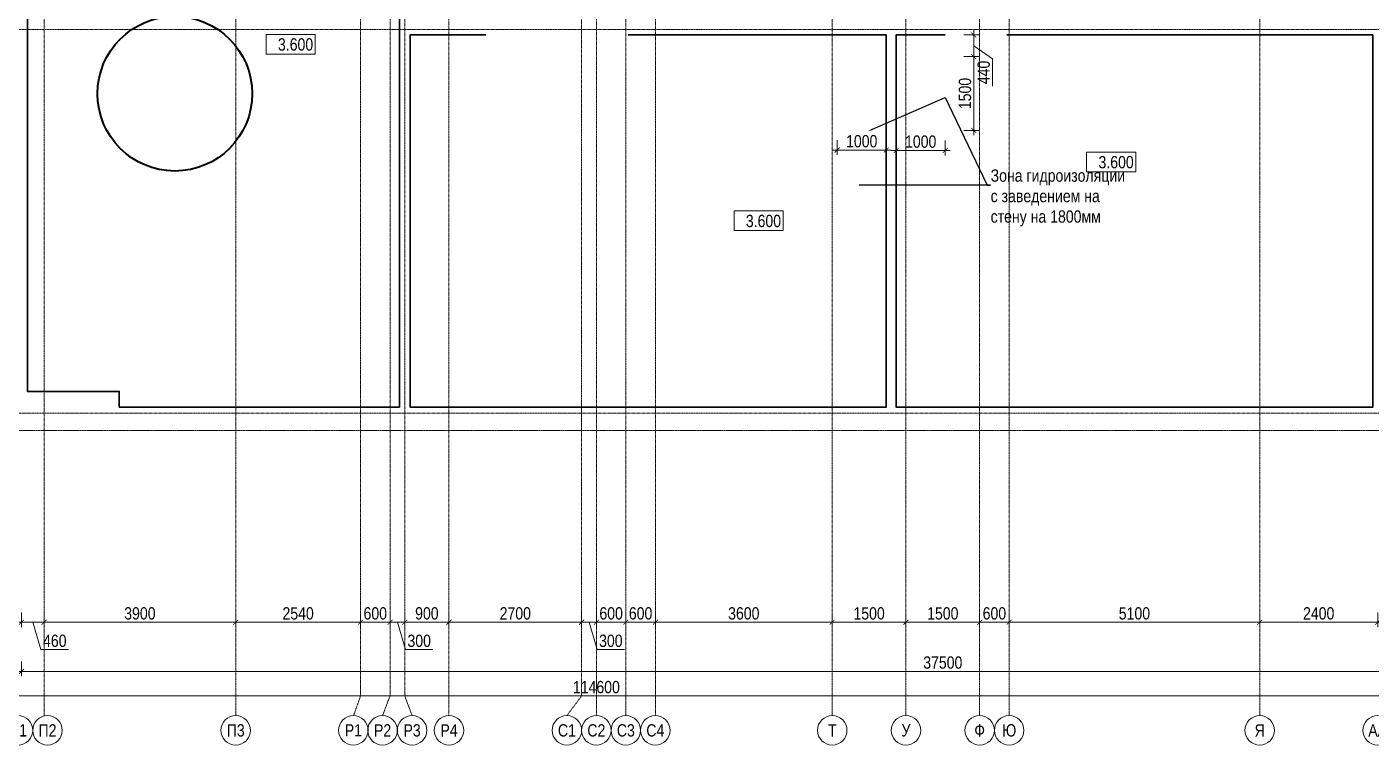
# Model space of a CAD drawing. Header units: millimetres. Extents: x -328335 to 1213373, y -208171 to 164144.
# Drawn here: x 45710 to 73067, y -6755 to 7855 of the extents above; entities that cross this region are included whole.
import ezdxf
from ezdxf import colors
from ezdxf.entities.mleader import LeaderData, LeaderLine
from ezdxf.enums import TextEntityAlignment as Align
from ezdxf.math import Vec2, Vec3

# ---------------------------------------------------------------- set-up
doc = ezdxf.new("R2010")
doc.units = ezdxf.units.MM
doc.header["$LTSCALE"] = 0.5
doc.linetypes.add('CENTER', pattern=[50.8, 31.75, -6.35, 6.35, -6.35])
doc.linetypes.add('DASHED', pattern=[19.05, 12.7, -6.35])
doc.layers.get('Defpoints').update_dxf_attribs({"color": 140})
for name, color, linetype, lineweight in [('АИ_Плинтус', 3, 'Continuous', 9), ('АИ_Полы', 1, 'Continuous', 9), ('АИ_Полы_размеры', 7, 'Continuous', 5), ('АР6_потолок_отм', 5, 'Continuous', 5), ('ПБ_огнестойкость', 10, 'Continuous', 0), ('РД_Оси_размер', 8, 'Continuous', 0)]:
    doc.layers.add(name, color=color, linetype=linetype, lineweight=lineweight)
doc.layers.add('АР_Делит', color=120, linetype='Continuous', lineweight=0, plot=False)
doc.layers.add('РД_Оси_100', color=7, linetype='Continuous', lineweight=0, true_color=0x525252)
doc.styles.add('Arial_Narrow_08', font='ARIALN.TTF', dxfattribs={"width": 0.8})
doc.styles.add('style1', font='ARIALN.TTF')
doc.styles.add('ккк', font='isocpeur.ttf', dxfattribs={"width": 0.85, "oblique": 15})
doc.dimstyles.new('Dim100_ареал', dxfattribs={"dimscale": 100, "dimtxt": 2.5, "dimasz": 1, "dimexe": 1, "dimexo": 1, "dimgap": 0.5, "dimtad": 1, "dimzin": 12, "dimdsep": 46, "dimtxsty": 'style1', "dimblk": 'ARCHTICK', "dimcen": 1, "dimdle": 1, "dimaunit": 1, "dimadec": 0, "dimazin": 3, "dimtfac": 1, "dimtmove": 1, "dimatfit": 3, "dimldrblk": 'OPEN30', "dimfxl": 2, "dimfxlon": 1, "dimtolj": 1, "dimtzin": 0, "dimlwd": 5, "dimlwe": 5, "dimarcsym": 0})

# ---------------------------------------------------------------- blocks, each defined once
blk = doc.blocks.new('A-iden')
at = {"linetype": 'Continuous', "lineweight": 5}
blk.add_circle((0, -4), 3, dxfattribs=at)
at = {"color": 0, "linetype": 'Continuous', "lineweight": 20, "style": 'ккк', "width": 0.85}
blk.add_attdef('ID', text='', height=4, dxfattribs=at).set_placement((0.31, -3.85), align=Align.MIDDLE_CENTER)
blk = doc.blocks.new('_ArchTick')
at = {"color": 0, "linetype": 'ByBlock', "const_width": 0.15}
blk.add_lwpolyline([(-0.5, -0.5), (0.5, 0.5)], dxfattribs=at)
blk = doc.blocks.new('*D277')
at = {"layer": 'Defpoints', "color": 0, "transparency": 16777216}
for p in [(45600, -3255), (46060, -3255), (46060, -4255)]:
    blk.add_point(p, dxfattribs=at)
at = {"layer": 'РД_Оси_размер', "color": 0, "lineweight": 5, "transparency": 16777216}
for p, q in [((45600, -4055), (45600, -4355)), ((46060, -4055), (46060, -4355)), ((45500, -4255), (46160, -4255)), ((45830, -4255), (45997, -4813)), ((45997, -4813), (46558, -4813))]:
    blk.add_line(p, q, dxfattribs=at)
at = {"layer": 'РД_Оси_размер', "color": 0, "lineweight": 5, "transparency": 16777216, "xscale": 100, "yscale": 100, "zscale": 100, "rotation": 180}
blk.add_blockref('_ArchTick', (45600, -4255), dxfattribs=at)
at = {"layer": 'РД_Оси_размер', "color": 0, "lineweight": 5, "transparency": 16777216, "xscale": 100, "yscale": 100, "zscale": 100}
blk.add_blockref('_ArchTick', (46060, -4255), dxfattribs=at)
at = {"layer": 'РД_Оси_размер', "color": 0, "transparency": 16777216, "insert": (46278, -4635), "char_height": 250, "attachment_point": 5, "style": 'style1'}
blk.add_mtext('\\A1;460', dxfattribs=at)
blk = doc.blocks.new('_Open30')
at = {"color": 0, "linetype": 'ByBlock', "lineweight": -2}
for p, q in [((-1, 0.27), (0, 0)), ((0, 0), (-1, -0.27)), ((0, 0), (-1, 0))]:
    blk.add_line(p, q, dxfattribs=at)
blk = doc.blocks.new('*D278')
at = {"layer": 'Defpoints', "color": 0, "transparency": 16777216}
for p in [(46060, -3255), (49960, -3255), (49960, -4255)]:
    blk.add_point(p, dxfattribs=at)
at = {"layer": 'РД_Оси_размер', "color": 0, "lineweight": 5, "transparency": 16777216}
for p, q in [((46060, -4055), (46060, -4355)), ((49960, -4055), (49960, -4355)), ((45960, -4255), (50060, -4255))]:
    blk.add_line(p, q, dxfattribs=at)
at = {"layer": 'РД_Оси_размер', "color": 0, "lineweight": 5, "transparency": 16777216, "xscale": 100, "yscale": 100, "zscale": 100, "rotation": 180}
blk.add_blockref('_ArchTick', (46060, -4255), dxfattribs=at)
at = {"layer": 'РД_Оси_размер', "color": 0, "lineweight": 5, "transparency": 16777216, "xscale": 100, "yscale": 100, "zscale": 100}
blk.add_blockref('_ArchTick', (49960, -4255), dxfattribs=at)
at = {"layer": 'РД_Оси_размер', "color": 0, "transparency": 16777216, "insert": (48010, -4077), "char_height": 250, "attachment_point": 5, "style": 'style1'}
blk.add_mtext('\\A1;3900', dxfattribs=at)
blk = doc.blocks.new('*D279')
at = {"layer": 'Defpoints', "color": 0, "transparency": 16777216}
for p in [(49960, -3255), (52500, -3255), (52500, -4255)]:
    blk.add_point(p, dxfattribs=at)
at = {"layer": 'РД_Оси_размер', "color": 0, "lineweight": 5, "transparency": 16777216}
for p, q in [((49960, -4055), (49960, -4355)), ((52500, -4055), (52500, -4355)), ((49860, -4255), (52600, -4255))]:
    blk.add_line(p, q, dxfattribs=at)
at = {"layer": 'РД_Оси_размер', "color": 0, "lineweight": 5, "transparency": 16777216, "xscale": 100, "yscale": 100, "zscale": 100, "rotation": 180}
blk.add_blockref('_ArchTick', (49960, -4255), dxfattribs=at)
at = {"layer": 'РД_Оси_размер', "color": 0, "lineweight": 5, "transparency": 16777216, "xscale": 100, "yscale": 100, "zscale": 100}
blk.add_blockref('_ArchTick', (52500, -4255), dxfattribs=at)
at = {"layer": 'РД_Оси_размер', "color": 0, "transparency": 16777216, "insert": (51230, -4077), "char_height": 250, "attachment_point": 5, "style": 'style1'}
blk.add_mtext('\\A1;2540', dxfattribs=at)
blk = doc.blocks.new('*D280')
at = {"layer": 'Defpoints', "color": 0, "transparency": 16777216}
for p in [(52500, -3255), (53100, -3255), (53100, -4255)]:
    blk.add_point(p, dxfattribs=at)
at = {"layer": 'РД_Оси_размер', "color": 0, "lineweight": 5, "transparency": 16777216}
for p, q in [((52500, -4055), (52500, -4355)), ((53100, -4055), (53100, -4355)), ((52400, -4255), (53200, -4255))]:
    blk.add_line(p, q, dxfattribs=at)
at = {"layer": 'РД_Оси_размер', "color": 0, "lineweight": 5, "transparency": 16777216, "xscale": 100, "yscale": 100, "zscale": 100, "rotation": 180}
blk.add_blockref('_ArchTick', (52500, -4255), dxfattribs=at)
at = {"layer": 'РД_Оси_размер', "color": 0, "lineweight": 5, "transparency": 16777216, "xscale": 100, "yscale": 100, "zscale": 100}
blk.add_blockref('_ArchTick', (53100, -4255), dxfattribs=at)
at = {"layer": 'РД_Оси_размер', "color": 0, "transparency": 16777216, "insert": (52800, -4077), "char_height": 250, "attachment_point": 5, "style": 'style1'}
blk.add_mtext('\\A1;600', dxfattribs=at)
blk = doc.blocks.new('*D281')
at = {"layer": 'Defpoints', "color": 0, "transparency": 16777216}
for p in [(53100, -3255), (53400, -3255), (53400, -4255)]:
    blk.add_point(p, dxfattribs=at)
at = {"layer": 'РД_Оси_размер', "color": 0, "lineweight": 5, "transparency": 16777216}
for p, q in [((53100, -4055), (53100, -4355)), ((53400, -4055), (53400, -4355)), ((53000, -4255), (53500, -4255)), ((53250, -4255), (53417, -4813)), ((53417, -4813), (53970, -4813))]:
    blk.add_line(p, q, dxfattribs=at)
at = {"layer": 'РД_Оси_размер', "color": 0, "lineweight": 5, "transparency": 16777216, "xscale": 100, "yscale": 100, "zscale": 100, "rotation": 180}
blk.add_blockref('_ArchTick', (53100, -4255), dxfattribs=at)
at = {"layer": 'РД_Оси_размер', "color": 0, "lineweight": 5, "transparency": 16777216, "xscale": 100, "yscale": 100, "zscale": 100}
blk.add_blockref('_ArchTick', (53400, -4255), dxfattribs=at)
at = {"layer": 'РД_Оси_размер', "color": 0, "transparency": 16777216, "insert": (53694, -4635), "char_height": 250, "attachment_point": 5, "style": 'style1'}
blk.add_mtext('\\A1;300', dxfattribs=at)
blk = doc.blocks.new('*D282')
at = {"layer": 'Defpoints', "color": 0, "transparency": 16777216}
for p in [(53400, -3255), (54300, -3255), (54300, -4255)]:
    blk.add_point(p, dxfattribs=at)
at = {"layer": 'РД_Оси_размер', "color": 0, "lineweight": 5, "transparency": 16777216}
for p, q in [((53400, -4055), (53400, -4355)), ((54300, -4055), (54300, -4355)), ((53300, -4255), (54400, -4255))]:
    blk.add_line(p, q, dxfattribs=at)
at = {"layer": 'РД_Оси_размер', "color": 0, "lineweight": 5, "transparency": 16777216, "xscale": 100, "yscale": 100, "zscale": 100, "rotation": 180}
blk.add_blockref('_ArchTick', (53400, -4255), dxfattribs=at)
at = {"layer": 'РД_Оси_размер', "color": 0, "lineweight": 5, "transparency": 16777216, "xscale": 100, "yscale": 100, "zscale": 100}
blk.add_blockref('_ArchTick', (54300, -4255), dxfattribs=at)
at = {"layer": 'РД_Оси_размер', "color": 0, "transparency": 16777216, "insert": (53850, -4077), "char_height": 250, "attachment_point": 5, "style": 'style1'}
blk.add_mtext('\\A1;900', dxfattribs=at)
blk = doc.blocks.new('*D283')
at = {"layer": 'Defpoints', "color": 0, "transparency": 16777216}
for p in [(54300, -3255), (57000, -3255), (57000, -4255)]:
    blk.add_point(p, dxfattribs=at)
at = {"layer": 'РД_Оси_размер', "color": 0, "lineweight": 5, "transparency": 16777216}
for p, q in [((54300, -4055), (54300, -4355)), ((57000, -4055), (57000, -4355)), ((54200, -4255), (57100, -4255))]:
    blk.add_line(p, q, dxfattribs=at)
at = {"layer": 'РД_Оси_размер', "color": 0, "lineweight": 5, "transparency": 16777216, "xscale": 100, "yscale": 100, "zscale": 100, "rotation": 180}
blk.add_blockref('_ArchTick', (54300, -4255), dxfattribs=at)
at = {"layer": 'РД_Оси_размер', "color": 0, "lineweight": 5, "transparency": 16777216, "xscale": 100, "yscale": 100, "zscale": 100}
blk.add_blockref('_ArchTick', (57000, -4255), dxfattribs=at)
at = {"layer": 'РД_Оси_размер', "color": 0, "transparency": 16777216, "insert": (55650, -4077), "char_height": 250, "attachment_point": 5, "style": 'style1'}
blk.add_mtext('\\A1;2700', dxfattribs=at)
blk = doc.blocks.new('*D284')
at = {"layer": 'Defpoints', "color": 0, "transparency": 16777216}
for p in [(57000, -3255), (57300, -3255), (57300, -4255)]:
    blk.add_point(p, dxfattribs=at)
at = {"layer": 'РД_Оси_размер', "color": 0, "lineweight": 5, "transparency": 16777216}
for p, q in [((57000, -4055), (57000, -4355)), ((57300, -4055), (57300, -4355)), ((56900, -4255), (57400, -4255)), ((57150, -4255), (57317, -4813)), ((57317, -4813), (57870, -4813))]:
    blk.add_line(p, q, dxfattribs=at)
at = {"layer": 'РД_Оси_размер', "color": 0, "lineweight": 5, "transparency": 16777216, "xscale": 100, "yscale": 100, "zscale": 100, "rotation": 180}
blk.add_blockref('_ArchTick', (57000, -4255), dxfattribs=at)
at = {"layer": 'РД_Оси_размер', "color": 0, "lineweight": 5, "transparency": 16777216, "xscale": 100, "yscale": 100, "zscale": 100}
blk.add_blockref('_ArchTick', (57300, -4255), dxfattribs=at)
at = {"layer": 'РД_Оси_размер', "color": 0, "transparency": 16777216, "insert": (57594, -4635), "char_height": 250, "attachment_point": 5, "style": 'style1'}
blk.add_mtext('\\A1;300', dxfattribs=at)
blk = doc.blocks.new('*D285')
at = {"layer": 'Defpoints', "color": 0, "transparency": 16777216}
for p in [(57300, -3255), (57900, -3255), (57900, -4255)]:
    blk.add_point(p, dxfattribs=at)
at = {"layer": 'РД_Оси_размер', "color": 0, "lineweight": 5, "transparency": 16777216}
for p, q in [((57300, -4055), (57300, -4355)), ((57900, -4055), (57900, -4355)), ((57200, -4255), (58000, -4255))]:
    blk.add_line(p, q, dxfattribs=at)
at = {"layer": 'РД_Оси_размер', "color": 0, "lineweight": 5, "transparency": 16777216, "xscale": 100, "yscale": 100, "zscale": 100, "rotation": 180}
blk.add_blockref('_ArchTick', (57300, -4255), dxfattribs=at)
at = {"layer": 'РД_Оси_размер', "color": 0, "lineweight": 5, "transparency": 16777216, "xscale": 100, "yscale": 100, "zscale": 100}
blk.add_blockref('_ArchTick', (57900, -4255), dxfattribs=at)
at = {"layer": 'РД_Оси_размер', "color": 0, "transparency": 16777216, "insert": (57600, -4077), "char_height": 250, "attachment_point": 5, "style": 'style1'}
blk.add_mtext('\\A1;600', dxfattribs=at)
blk = doc.blocks.new('*D286')
at = {"layer": 'Defpoints', "color": 0, "transparency": 16777216}
for p in [(57900, -3255), (58500, -3255), (58500, -4255)]:
    blk.add_point(p, dxfattribs=at)
at = {"layer": 'РД_Оси_размер', "color": 0, "lineweight": 5, "transparency": 16777216}
for p, q in [((57900, -4055), (57900, -4355)), ((58500, -4055), (58500, -4355)), ((57800, -4255), (58600, -4255))]:
    blk.add_line(p, q, dxfattribs=at)
at = {"layer": 'РД_Оси_размер', "color": 0, "lineweight": 5, "transparency": 16777216, "xscale": 100, "yscale": 100, "zscale": 100, "rotation": 180}
blk.add_blockref('_ArchTick', (57900, -4255), dxfattribs=at)
at = {"layer": 'РД_Оси_размер', "color": 0, "lineweight": 5, "transparency": 16777216, "xscale": 100, "yscale": 100, "zscale": 100}
blk.add_blockref('_ArchTick', (58500, -4255), dxfattribs=at)
at = {"layer": 'РД_Оси_размер', "color": 0, "transparency": 16777216, "insert": (58200, -4077), "char_height": 250, "attachment_point": 5, "style": 'style1'}
blk.add_mtext('\\A1;600', dxfattribs=at)
blk = doc.blocks.new('*D287')
at = {"layer": 'Defpoints', "color": 0, "transparency": 16777216}
for p in [(58500, -3255), (62100, -3255), (62100, -4255)]:
    blk.add_point(p, dxfattribs=at)
at = {"layer": 'РД_Оси_размер', "color": 0, "lineweight": 5, "transparency": 16777216}
for p, q in [((58500, -4055), (58500, -4355)), ((62100, -4055), (62100, -4355)), ((58400, -4255), (62200, -4255))]:
    blk.add_line(p, q, dxfattribs=at)
at = {"layer": 'РД_Оси_размер', "color": 0, "lineweight": 5, "transparency": 16777216, "xscale": 100, "yscale": 100, "zscale": 100, "rotation": 180}
blk.add_blockref('_ArchTick', (58500, -4255), dxfattribs=at)
at = {"layer": 'РД_Оси_размер', "color": 0, "lineweight": 5, "transparency": 16777216, "xscale": 100, "yscale": 100, "zscale": 100}
blk.add_blockref('_ArchTick', (62100, -4255), dxfattribs=at)
at = {"layer": 'РД_Оси_размер', "color": 0, "transparency": 16777216, "insert": (60300, -4077), "char_height": 250, "attachment_point": 5, "style": 'style1'}
blk.add_mtext('\\A1;3600', dxfattribs=at)
blk = doc.blocks.new('*D288')
at = {"layer": 'Defpoints', "color": 0, "transparency": 16777216}
for p in [(62100, -3255), (63600, -3255), (63600, -4255)]:
    blk.add_point(p, dxfattribs=at)
at = {"layer": 'РД_Оси_размер', "color": 0, "lineweight": 5, "transparency": 16777216}
for p, q in [((62100, -4055), (62100, -4355)), ((63600, -4055), (63600, -4355)), ((62000, -4255), (63700, -4255))]:
    blk.add_line(p, q, dxfattribs=at)
at = {"layer": 'РД_Оси_размер', "color": 0, "lineweight": 5, "transparency": 16777216, "xscale": 100, "yscale": 100, "zscale": 100, "rotation": 180}
blk.add_blockref('_ArchTick', (62100, -4255), dxfattribs=at)
at = {"layer": 'РД_Оси_размер', "color": 0, "lineweight": 5, "transparency": 16777216, "xscale": 100, "yscale": 100, "zscale": 100}
blk.add_blockref('_ArchTick', (63600, -4255), dxfattribs=at)
at = {"layer": 'РД_Оси_размер', "color": 0, "transparency": 16777216, "insert": (62850, -4077), "char_height": 250, "attachment_point": 5, "style": 'style1'}
blk.add_mtext('\\A1;1500', dxfattribs=at)
blk = doc.blocks.new('*D289')
at = {"layer": 'Defpoints', "color": 0, "transparency": 16777216}
for p in [(63600, -3255), (65100, -3255), (65100, -4255)]:
    blk.add_point(p, dxfattribs=at)
at = {"layer": 'РД_Оси_размер', "color": 0, "lineweight": 5, "transparency": 16777216}
for p, q in [((63600, -4055), (63600, -4355)), ((65100, -4055), (65100, -4355)), ((63500, -4255), (65200, -4255))]:
    blk.add_line(p, q, dxfattribs=at)
at = {"layer": 'РД_Оси_размер', "color": 0, "lineweight": 5, "transparency": 16777216, "xscale": 100, "yscale": 100, "zscale": 100, "rotation": 180}
blk.add_blockref('_ArchTick', (63600, -4255), dxfattribs=at)
at = {"layer": 'РД_Оси_размер', "color": 0, "lineweight": 5, "transparency": 16777216, "xscale": 100, "yscale": 100, "zscale": 100}
blk.add_blockref('_ArchTick', (65100, -4255), dxfattribs=at)
at = {"layer": 'РД_Оси_размер', "color": 0, "transparency": 16777216, "insert": (64350, -4077), "char_height": 250, "attachment_point": 5, "style": 'style1'}
blk.add_mtext('\\A1;1500', dxfattribs=at)
blk = doc.blocks.new('*D290')
at = {"layer": 'Defpoints', "color": 0, "transparency": 16777216}
for p in [(65100, -3255), (65700, -3255), (65700, -4255)]:
    blk.add_point(p, dxfattribs=at)
at = {"layer": 'РД_Оси_размер', "color": 0, "lineweight": 5, "transparency": 16777216}
for p, q in [((65100, -4055), (65100, -4355)), ((65700, -4055), (65700, -4355)), ((65000, -4255), (65800, -4255))]:
    blk.add_line(p, q, dxfattribs=at)
at = {"layer": 'РД_Оси_размер', "color": 0, "lineweight": 5, "transparency": 16777216, "xscale": 100, "yscale": 100, "zscale": 100, "rotation": 180}
blk.add_blockref('_ArchTick', (65100, -4255), dxfattribs=at)
at = {"layer": 'РД_Оси_размер', "color": 0, "lineweight": 5, "transparency": 16777216, "xscale": 100, "yscale": 100, "zscale": 100}
blk.add_blockref('_ArchTick', (65700, -4255), dxfattribs=at)
at = {"layer": 'РД_Оси_размер', "color": 0, "transparency": 16777216, "insert": (65400, -4077), "char_height": 250, "attachment_point": 5, "style": 'style1'}
blk.add_mtext('\\A1;600', dxfattribs=at)
blk = doc.blocks.new('*D291')
at = {"layer": 'Defpoints', "color": 0, "transparency": 16777216}
for p in [(65700, -3255), (70800, -3255), (70800, -4255)]:
    blk.add_point(p, dxfattribs=at)
at = {"layer": 'РД_Оси_размер', "color": 0, "lineweight": 5, "transparency": 16777216}
for p, q in [((65700, -4055), (65700, -4355)), ((70800, -4055), (70800, -4355)), ((65600, -4255), (70900, -4255))]:
    blk.add_line(p, q, dxfattribs=at)
at = {"layer": 'РД_Оси_размер', "color": 0, "lineweight": 5, "transparency": 16777216, "xscale": 100, "yscale": 100, "zscale": 100, "rotation": 180}
blk.add_blockref('_ArchTick', (65700, -4255), dxfattribs=at)
at = {"layer": 'РД_Оси_размер', "color": 0, "lineweight": 5, "transparency": 16777216, "xscale": 100, "yscale": 100, "zscale": 100}
blk.add_blockref('_ArchTick', (70800, -4255), dxfattribs=at)
at = {"layer": 'РД_Оси_размер', "color": 0, "transparency": 16777216, "insert": (68250, -4077), "char_height": 250, "attachment_point": 5, "style": 'style1'}
blk.add_mtext('\\A1;5100', dxfattribs=at)
blk = doc.blocks.new('*D292')
at = {"layer": 'Defpoints', "color": 0, "transparency": 16777216}
for p in [(70800, -3255), (73200, -3255), (73200, -4255)]:
    blk.add_point(p, dxfattribs=at)
at = {"layer": 'РД_Оси_размер', "color": 0, "lineweight": 5, "transparency": 16777216}
for p, q in [((70800, -4055), (70800, -4355)), ((73200, -4055), (73200, -4355)), ((70700, -4255), (73300, -4255))]:
    blk.add_line(p, q, dxfattribs=at)
at = {"layer": 'РД_Оси_размер', "color": 0, "lineweight": 5, "transparency": 16777216, "xscale": 100, "yscale": 100, "zscale": 100, "rotation": 180}
blk.add_blockref('_ArchTick', (70800, -4255), dxfattribs=at)
at = {"layer": 'РД_Оси_размер', "color": 0, "lineweight": 5, "transparency": 16777216, "xscale": 100, "yscale": 100, "zscale": 100}
blk.add_blockref('_ArchTick', (73200, -4255), dxfattribs=at)
at = {"layer": 'РД_Оси_размер', "color": 0, "transparency": 16777216, "insert": (72000, -4077), "char_height": 250, "attachment_point": 5, "style": 'style1'}
blk.add_mtext('\\A1;2400', dxfattribs=at)
blk = doc.blocks.new('*D30')
at = {"layer": 'Defpoints', "color": 0, "transparency": 16777216}
for p in [(0, -3255), (114600, -3255), (114600, -5755)]:
    blk.add_point(p, dxfattribs=at)
at = {"layer": 'РД_Оси_размер', "color": 0, "lineweight": 5, "transparency": 16777216}
for p, q in [((0, -5555), (0, -5855)), ((114600, -5555), (114600, -5855)), ((-100, -5755), (114700, -5755))]:
    blk.add_line(p, q, dxfattribs=at)
at = {"layer": 'РД_Оси_размер', "color": 0, "lineweight": 5, "transparency": 16777216, "xscale": 100, "yscale": 100, "zscale": 100, "rotation": 180}
blk.add_blockref('_ArchTick', (0, -5755), dxfattribs=at)
at = {"layer": 'РД_Оси_размер', "color": 0, "lineweight": 5, "transparency": 16777216, "xscale": 100, "yscale": 100, "zscale": 100}
blk.add_blockref('_ArchTick', (114600, -5755), dxfattribs=at)
at = {"layer": 'РД_Оси_размер', "color": 0, "transparency": 16777216, "insert": (57300, -5577), "char_height": 250, "attachment_point": 5, "style": 'style1'}
blk.add_mtext('\\A1;114600', dxfattribs=at)
blk = doc.blocks.new('*D46')
at = {"layer": 'Defpoints', "color": 0, "transparency": 16777216}
for p in [(45600, -3255), (83100, -3255), (83100, -5255)]:
    blk.add_point(p, dxfattribs=at)
at = {"layer": 'РД_Оси_размер', "color": 0, "lineweight": 5, "transparency": 16777216}
for p, q in [((45600, -5055), (45600, -5355)), ((83100, -5055), (83100, -5355)), ((45500, -5255), (83200, -5255))]:
    blk.add_line(p, q, dxfattribs=at)
at = {"layer": 'РД_Оси_размер', "color": 0, "lineweight": 5, "transparency": 16777216, "xscale": 100, "yscale": 100, "zscale": 100, "rotation": 180}
blk.add_blockref('_ArchTick', (45600, -5255), dxfattribs=at)
at = {"layer": 'РД_Оси_размер', "color": 0, "lineweight": 5, "transparency": 16777216, "xscale": 100, "yscale": 100, "zscale": 100}
blk.add_blockref('_ArchTick', (83100, -5255), dxfattribs=at)
at = {"layer": 'РД_Оси_размер', "color": 0, "transparency": 16777216, "insert": (64350, -5077), "char_height": 250, "attachment_point": 5, "style": 'style1'}
blk.add_mtext('\\A1;37500', dxfattribs=at)
blk = doc.blocks.new('Отметка_план')
at = {"color": 7, "lineweight": 5}
blk.add_lwpolyline([(0, 0), (10, 0), (10, 4), (0, 4)], close=True, dxfattribs=at)
at = {"style": 'Arial_Narrow_08', "width": 0.8}
blk.add_attdef('OTMG', text='', height=2.5, dxfattribs=at).set_placement((9.06, 0.7), align=Align.RIGHT)
blk = doc.blocks.new('*D240')
at = {"layer": 'Defpoints', "color": 0, "transparency": 16777216}
for p in [(64400, 7250), (64980, 7250), (64400, 5750)]:
    blk.add_point(p, dxfattribs=at)
at = {"layer": 'АИ_Полы_размеры', "color": 0, "lineweight": 5, "transparency": 16777216}
for p, q in [((64780, 7250), (65080, 7250)), ((64980, 5650), (64980, 7350)), ((64780, 5750), (65080, 5750))]:
    blk.add_line(p, q, dxfattribs=at)
at = {"layer": 'АИ_Полы_размеры', "color": 0, "lineweight": 5, "transparency": 16777216, "xscale": 100, "yscale": 100, "zscale": 100}
for p, rotation in [((64980, 7250), 90), ((64980, 5750), 270)]:
    blk.add_blockref('_ArchTick', p, dxfattribs=dict(at, rotation=rotation))
at = {"layer": 'АИ_Полы_размеры', "color": 0, "transparency": 16777216, "insert": (64802, 6500), "char_height": 250, "attachment_point": 5, "rotation": 90, "style": 'style1'}
blk.add_mtext('\\A1;1500', dxfattribs=at)
blk = doc.blocks.new('*D241')
at = {"layer": 'Defpoints', "color": 0, "transparency": 16777216}
for p in [(63400, 7250), (64400, 7250), (63400, 5342)]:
    blk.add_point(p, dxfattribs=at)
at = {"layer": 'АИ_Полы_размеры', "color": 0, "lineweight": 5, "transparency": 16777216}
for p, q in [((63400, 5542), (63400, 5242)), ((64400, 5542), (64400, 5242)), ((64500, 5342), (63300, 5342))]:
    blk.add_line(p, q, dxfattribs=at)
at = {"layer": 'АИ_Полы_размеры', "color": 0, "lineweight": 5, "transparency": 16777216, "xscale": 100, "yscale": 100, "zscale": 100, "rotation": 180}
blk.add_blockref('_ArchTick', (63400, 5342), dxfattribs=at)
at = {"layer": 'АИ_Полы_размеры', "color": 0, "lineweight": 5, "transparency": 16777216, "xscale": 100, "yscale": 100, "zscale": 100}
blk.add_blockref('_ArchTick', (64400, 5342), dxfattribs=at)
at = {"layer": 'АИ_Полы_размеры', "color": 0, "transparency": 16777216, "insert": (63900, 5520), "char_height": 250, "attachment_point": 5, "style": 'style1'}
blk.add_mtext('\\A1;1000', dxfattribs=at)
blk = doc.blocks.new('*D244')
at = {"layer": 'Defpoints', "color": 0, "transparency": 16777216}
for p in [(64400, 7690), (64980, 7690), (64400, 7250)]:
    blk.add_point(p, dxfattribs=at)
at = {"layer": 'АИ_Полы_размеры', "color": 0, "lineweight": 5, "transparency": 16777216}
for p, q in [((64780, 7690), (65080, 7690)), ((64980, 7150), (64980, 7790)), ((64980, 7470), (65360, 7208)), ((64780, 7250), (65080, 7250)), ((65360, 7208), (65360, 6648))]:
    blk.add_line(p, q, dxfattribs=at)
at = {"layer": 'АИ_Полы_размеры', "color": 0, "lineweight": 5, "transparency": 16777216, "xscale": 100, "yscale": 100, "zscale": 100}
for p, rotation in [((64980, 7690), 90), ((64980, 7250), 270)]:
    blk.add_blockref('_ArchTick', p, dxfattribs=dict(at, rotation=rotation))
at = {"layer": 'АИ_Полы_размеры', "color": 0, "transparency": 16777216, "insert": (65183, 6928), "char_height": 250, "attachment_point": 5, "rotation": 90, "style": 'style1'}
blk.add_mtext('\\A1;440', dxfattribs=at)
blk = doc.blocks.new('*D245')
at = {"layer": 'Defpoints', "color": 0, "transparency": 16777216}
for p in [(62200, 5732), (63200, 5732), (62200, 5350)]:
    blk.add_point(p, dxfattribs=at)
at = {"layer": 'АИ_Полы_размеры', "color": 0, "lineweight": 5, "transparency": 16777216}
for p, q in [((62200, 5550), (62200, 5250)), ((63200, 5550), (63200, 5250)), ((63300, 5350), (62100, 5350))]:
    blk.add_line(p, q, dxfattribs=at)
at = {"layer": 'АИ_Полы_размеры', "color": 0, "lineweight": 5, "transparency": 16777216, "xscale": 100, "yscale": 100, "zscale": 100, "rotation": 180}
blk.add_blockref('_ArchTick', (62200, 5350), dxfattribs=at)
at = {"layer": 'АИ_Полы_размеры', "color": 0, "lineweight": 5, "transparency": 16777216, "xscale": 100, "yscale": 100, "zscale": 100}
blk.add_blockref('_ArchTick', (63200, 5350), dxfattribs=at)
at = {"layer": 'АИ_Полы_размеры', "color": 0, "transparency": 16777216, "insert": (62700, 5528), "char_height": 250, "attachment_point": 5, "style": 'style1'}
blk.add_mtext('\\A1;1000', dxfattribs=at)
blk = doc.blocks.new('СОШ_2200_АР_ОСИ_М100_28.05.24')
at = {"layer": 'АР_Делит', "color": 5, "linetype": 'DASHED'}
blk.add_lwpolyline([(114955, 135155), (114955, -355), (93595.036, -355), (93595.036, 13855), (94145, 13855), (94145, 68320), (66055, 68320), (66055, 13857.73), (83455, 13857.73), (83455, -355), (45245, -355), (45245, 13145), (44695, 13145), (44695, 26755), (45245, 26755), (45245, 68320), (20455, 68320), (20455, 26755), (27955, 26755), (27955, 13145), (-355, 13145), (-355, 100855), (37145, 100855), (37145, 129155)], dxfattribs=at)
at = {"layer": 'РД_Оси_100', "color": 8, "linetype": 'CENTER', "true_color": 0x808080}
for p, q in [((49960, -6155), (49960, 139938.679)), ((63600, -6155), (63600, 139938.679)), ((65100, -6155), (65100, 139938.679)), ((70800, -6155), (70800, 90900)), ((62100, -6155), (62100, 73302.739)), ((33000, 7800), (85055, 7800)), ((33000, 0), (85055, 0))]:
    blk.add_line(p, q, dxfattribs=at)
for points in [[(46060, -6163.105), (46060, 139538.679), (46130, 139938.679)], [(52500, 139938.679), (52500, -5755), (52358.276, -6155)], [(53100, 139938.679), (53100, -5755), (52949.266, -6155)], [(54300, 139938.679), (54300, -6155)], [(57300, 139938.679), (57300, -6155)], [(58500, 139938.679), (58500, -6155)], [(65700, -6155), (65700, 139938.679)], [(53400, 70753.904), (53400, -5755), (53550, -6155)], [(57000, 70839.76), (57000, -5755), (56700, -6155)], [(57900, 70753.904), (57900, -6155)]]:
    blk.add_lwpolyline(points, dxfattribs=at)
at = {"layer": 'РД_Оси_100', "color": 0}
ref = blk.add_blockref('A-iden', (45529.266, -6054.999), dxfattribs=dict(at, xscale=100, yscale=100, zscale=100))
ref.add_attrib('ID', 'П1', dxfattribs={"layer": '0', "linetype": 'Continuous', "height": 250, "style": 'style1'}).set_placement((45529.266, -6454.999), align=Align.MIDDLE)
at = {"layer": 'РД_Оси_100', "color": 1}
ref = blk.add_blockref('A-iden', (46129.266, -6054.999), dxfattribs=dict(at, xscale=100, yscale=100, zscale=100))
ref.add_attrib('ID', 'П2', dxfattribs={"layer": '0', "linetype": 'Continuous', "height": 250, "style": 'style1'}).set_placement((46129.266, -6454.999), align=Align.MIDDLE)
ref = blk.add_blockref('A-iden', (49960, -6054.999), dxfattribs=dict(at, xscale=100, yscale=100, zscale=100))
ref.add_attrib('ID', 'П3', dxfattribs={"layer": '0', "linetype": 'Continuous', "height": 250, "style": 'style1'}).set_placement((49960, -6454.999), align=Align.MIDDLE)
at = {"layer": 'РД_Оси_100', "color": 0}
ref = blk.add_blockref('A-iden', (52353.771, -6054.966), dxfattribs=dict(at, xscale=100, yscale=100, zscale=100))
ref.add_attrib('ID', 'Р1', dxfattribs={"layer": '0', "linetype": 'Continuous', "height": 250, "style": 'style1'}).set_placement((52353.771, -6454.966), align=Align.MIDDLE)
ref = blk.add_blockref('A-iden', (52948.532, -6054.999), dxfattribs=dict(at, xscale=100, yscale=100, zscale=100))
ref.add_attrib('ID', 'Р2', dxfattribs={"layer": '0', "linetype": 'Continuous', "height": 250, "style": 'style1'}).set_placement((52948.532, -6454.999), align=Align.MIDDLE)
ref = blk.add_blockref('A-iden', (53549.266, -6054.999), dxfattribs=dict(at, xscale=100, yscale=100, zscale=100))
ref.add_attrib('ID', 'Р3', dxfattribs={"layer": '0', "linetype": 'Continuous', "height": 250, "style": 'style1'}).set_placement((53549.266, -6454.999), align=Align.MIDDLE)
ref = blk.add_blockref('A-iden', (54300.734, -6054.999), dxfattribs=dict(at, xscale=100, yscale=100, zscale=100))
ref.add_attrib('ID', 'Р4', dxfattribs={"layer": '0', "linetype": 'Continuous', "height": 250, "style": 'style1'}).set_placement((54300.734, -6454.999), align=Align.MIDDLE)
ref = blk.add_blockref('A-iden', (56700, -6055), dxfattribs=dict(at, xscale=100, yscale=100, zscale=100))
ref.add_attrib('ID', 'С1', dxfattribs={"layer": '0', "linetype": 'Continuous', "height": 250, "style": 'style1'}).set_placement((56700, -6455), align=Align.MIDDLE)
ref = blk.add_blockref('A-iden', (57299.266, -6054.999), dxfattribs=dict(at, xscale=100, yscale=100, zscale=100))
ref.add_attrib('ID', 'С2', dxfattribs={"layer": '0', "linetype": 'Continuous', "height": 250, "style": 'style1'}).set_placement((57299.266, -6454.999), align=Align.MIDDLE)
ref = blk.add_blockref('A-iden', (57899.266, -6054.999), dxfattribs=dict(at, xscale=100, yscale=100, zscale=100))
ref.add_attrib('ID', 'С3', dxfattribs={"layer": '0', "linetype": 'Continuous', "height": 250, "style": 'style1'}).set_placement((57899.266, -6454.999), align=Align.MIDDLE)
ref = blk.add_blockref('A-iden', (58499.266, -6054.999), dxfattribs=dict(at, xscale=100, yscale=100, zscale=100))
ref.add_attrib('ID', 'С4', dxfattribs={"layer": '0', "linetype": 'Continuous', "height": 250, "style": 'style1'}).set_placement((58499.266, -6454.999), align=Align.MIDDLE)
ref = blk.add_blockref('A-iden', (62100, -6054.999), dxfattribs=dict(at, xscale=100, yscale=100, zscale=100))
ref.add_attrib('ID', 'Т', dxfattribs={"layer": '0', "linetype": 'Continuous', "height": 250, "style": 'style1'}).set_placement((62100, -6454.999), align=Align.MIDDLE)
ref = blk.add_blockref('A-iden', (63600, -6054.999), dxfattribs=dict(at, xscale=100, yscale=100, zscale=100))
ref.add_attrib('ID', 'У', dxfattribs={"layer": '0', "linetype": 'Continuous', "height": 250, "style": 'style1'}).set_placement((63600, -6454.999), align=Align.MIDDLE)
ref = blk.add_blockref('A-iden', (65100, -6054.999), dxfattribs=dict(at, xscale=100, yscale=100, zscale=100))
ref.add_attrib('ID', 'Ф', dxfattribs={"layer": '0', "linetype": 'Continuous', "height": 250, "style": 'style1'}).set_placement((65100, -6454.999), align=Align.MIDDLE)
ref = blk.add_blockref('A-iden', (65700.734, -6054.999), dxfattribs=dict(at, xscale=100, yscale=100, zscale=100))
ref.add_attrib('ID', 'Ю', dxfattribs={"layer": '0', "linetype": 'Continuous', "height": 250, "style": 'style1'}).set_placement((65700.734, -6454.999), align=Align.MIDDLE)
ref = blk.add_blockref('A-iden', (70800, -6054.999), dxfattribs=dict(at, xscale=100, yscale=100, zscale=100))
ref.add_attrib('ID', 'Я', dxfattribs={"layer": '0', "linetype": 'Continuous', "height": 250, "style": 'style1'}).set_placement((70800, -6454.999), align=Align.MIDDLE)
ref = blk.add_blockref('A-iden', (73200, -6054.999), dxfattribs=dict(at, xscale=100, yscale=100, zscale=100))
ref.add_attrib('ID', 'АА', dxfattribs={"layer": '0', "linetype": 'Continuous', "height": 250, "style": 'style1'}).set_placement((73200, -6454.999), align=Align.MIDDLE)
at = {"layer": 'РД_Оси_размер'}
for base, p1, p2, picture, middle in [((114600, -5755), (0, -3255), (114600, -3255), '*D30', (57300, -5577.357)), ((46060, -4255), (45600, -3255), (46060, -3255), '*D277', (46047.379, -4635.286)), ((83100, -5255), (45600, -3255), (83100, -3255), '*D46', (64350, -5077.357)), ((49960, -4255), (46060, -3255), (49960, -3255), '*D278', (48010, -4077.357)), ((52500, -4255), (49960, -3255), (52500, -3255), '*D279', (51230, -4077.357)), ((53100, -4255), (52500, -3255), (53100, -3255), '*D280', (52800, -4077.357)), ((53400, -4255), (53100, -3255), (53400, -3255), '*D281', (53467.379, -4635.286)), ((54300, -4255), (53400, -3255), (54300, -3255), '*D282', (53850, -4077.357)), ((57000, -4255), (54300, -3255), (57000, -3255), '*D283', (55650, -4077.357)), ((57300, -4255), (57000, -3255), (57300, -3255), '*D284', (57367.379, -4635.286)), ((57900, -4255), (57300, -3255), (57900, -3255), '*D285', (57600, -4077.357)), ((58500, -4255), (57900, -3255), (58500, -3255), '*D286', (58200, -4077.357)), ((62100, -4255), (58500, -3255), (62100, -3255), '*D287', (60300, -4077.357)), ((63600, -4255), (62100, -3255), (63600, -3255), '*D288', (62850, -4077.357)), ((65100, -4255), (63600, -3255), (65100, -3255), '*D289', (64350, -4077.357)), ((65700, -4255), (65100, -3255), (65700, -3255), '*D290', (65400, -4077.357)), ((70800, -4255), (65700, -3255), (70800, -3255), '*D291', (68250, -4077.357)), ((73200, -4255), (70800, -3255), (73200, -3255), '*D292', (72000, -4077.357))]:
    dim = blk.add_linear_dim(base=base, p1=p1, p2=p2, dimstyle='Dim100_ареал', dxfattribs=at)
    dim.commit()
    dim.dimension.update_dxf_attribs({"geometry": picture, "text_midpoint": middle})

msp = doc.modelspace()

# ---------------------------------------------------------------- linework, layer by layer
at = {"layer": 'АИ_Плинтус', "color": 24, "linetype": 'ByBlock', "lineweight": 35, "true_color": 0xa52900}
for points in [[(53290, 11400.001), (53290, 12200.002), (45720, 12200.002), (45720, 440), (47590, 440), (47590, 120), (53290, 120), (53290, 8500.001)], [(57950, 7690), (63200, 7690), (63200, 120), (53510, 120), (53510, 7690), (55051, 7690)], [(65650, 7690), (73100, 7689.938), (73100, 117.993), (63400, 120), (63400, 7690), (64400, 7690)]]:
    msp.add_lwpolyline(points, dxfattribs=at)
at = {"layer": 'ПБ_огнестойкость', "lineweight": 40}
msp.add_circle((48722.03, 6495.792), 1573.219, dxfattribs=at)

# ---------------------------------------------------------------- block references
at = {"layer": 'АР6_потолок_отм'}
ref = msp.add_blockref('Отметка_план', (50578.924, 7303.086), dxfattribs=dict(at, xscale=100, yscale=100, zscale=100))
ref.add_attrib('OTMG', '3.600', dxfattribs={"layer": '0', "color": 0, "height": 250, "style": 'style1'}).set_placement((51536.342, 7622.903), align=Align.TOP_RIGHT)
ref = msp.add_blockref('Отметка_план', (67277.669, 4908.237), dxfattribs=dict(at, xscale=100, yscale=100, zscale=100))
ref.add_attrib('OTMG', '3.600', dxfattribs={"layer": '0', "color": 0, "height": 250, "style": 'style1'}).set_placement((68235.087, 5228.053), align=Align.TOP_RIGHT)
ref = msp.add_blockref('Отметка_план', (60101.061, 3712.767), dxfattribs=dict(at, xscale=100, yscale=100, zscale=100))
ref.add_attrib('OTMG', '3.600', dxfattribs={"layer": '0', "color": 0, "height": 250, "style": 'style1'}).set_placement((61058.479, 4032.583), align=Align.TOP_RIGHT)
at = {"layer": 'РД_Оси_100'}
msp.add_blockref('СОШ_2200_АР_ОСИ_М100_28.05.24', (0, 0), dxfattribs=at)

# ---------------------------------------------------------------- dimensions: what is measured, and where the dimension line sits
at = {"layer": 'АИ_Полы_размеры'}
dim = msp.add_linear_dim(base=(64980.065, 7690), p1=(64400, 7250), p2=(64400, 7690), angle=90, dimstyle='Dim100_ареал', dxfattribs=at)
dim.commit()
dim.dimension.update_dxf_attribs({"geometry": '*D244', "text_midpoint": (65360.351, 7158.281), "dimtype": 160})
for base, p1, p2, angle, picture, middle in [((63400, 5342.364), (64400, 7250), (63400, 7250), 180, '*D241', (63900, 5520.007)), ((64980.065, 7250), (64400, 5750), (64400, 7250), 90, '*D240', (64802.421, 6500))]:
    dim = msp.add_linear_dim(base=base, p1=p1, p2=p2, angle=angle, dimstyle='Dim100_ареал', dxfattribs=at)
    dim.commit()
    dim.dimension.update_dxf_attribs({"geometry": picture, "text_midpoint": middle})
dim = msp.add_linear_dim(base=(62200, 5349.934), p1=(63200, 5731.693), p2=(62200, 5731.693), dimstyle='Dim100_ареал', dxfattribs=at)
dim.commit()
dim.dimension.update_dxf_attribs({"geometry": '*D245', "text_midpoint": (62700, 5527.577)})

# ---------------------------------------------------------------- leaders
at = {"layer": 'АИ_Полы', "color": 7, "lineweight": 0}
ml = msp.add_multileader_mtext('Standard', dxfattribs=at)
ml.set_content('Зона гидроизоляции\\Pс заведением на стену на 1800мм', color=7, style='style1')
ml.set_leader_properties()
ml.build(insert=Vec2(0, 0))
ml.multileader.update_dxf_attribs({"text_left_attachment_type": 6, "text_right_attachment_type": 6, "dogleg_length": 0.36, "arrow_head_size": 100})
ctx = ml.context
ctx.base_point, ctx.char_height, ctx.arrow_head_size, ctx.landing_gap_size, ctx.plane_origin = Vec3(65323.672, 4632.108), 250, 100, 0, Vec3(132025.869, -12474.741)
ctx.left_attachment, ctx.right_attachment = 6, 6
notes = []
notes.append((ctx, [(0, (1, 1, 0), (65250.578, 4632.108), (1, 0), 73.094, [(1, [(62824.892, 5731.693), (64400, 6416.688)], 0, [])])]))
ctx.mtext.insert, ctx.mtext.width, ctx.mtext.defined_height, ctx.mtext.flow_direction = Vec3(65323.672, 4955.607), 2650.15921, 363.96, 5
for ctx, leaders in notes:
    for number, flags, end, landing, length, lines in leaders:
        leader = LeaderData()
        leader.index, (leader.has_last_leader_line, leader.has_dogleg_vector, leader.attachment_direction) = number, flags
        leader.last_leader_point, leader.dogleg_vector, leader.dogleg_length = Vec3(end), Vec3(landing), length
        for number, points, colour, breaks in lines:
            line = LeaderLine()
            line.index, line.vertices, line.color, line.breaks = number, Vec3.list(points), colors.encode_raw_color(colour), breaks
            leader.lines.append(line)
        ctx.leaders.append(leader)

doc.saveas('drawing.dxf')
